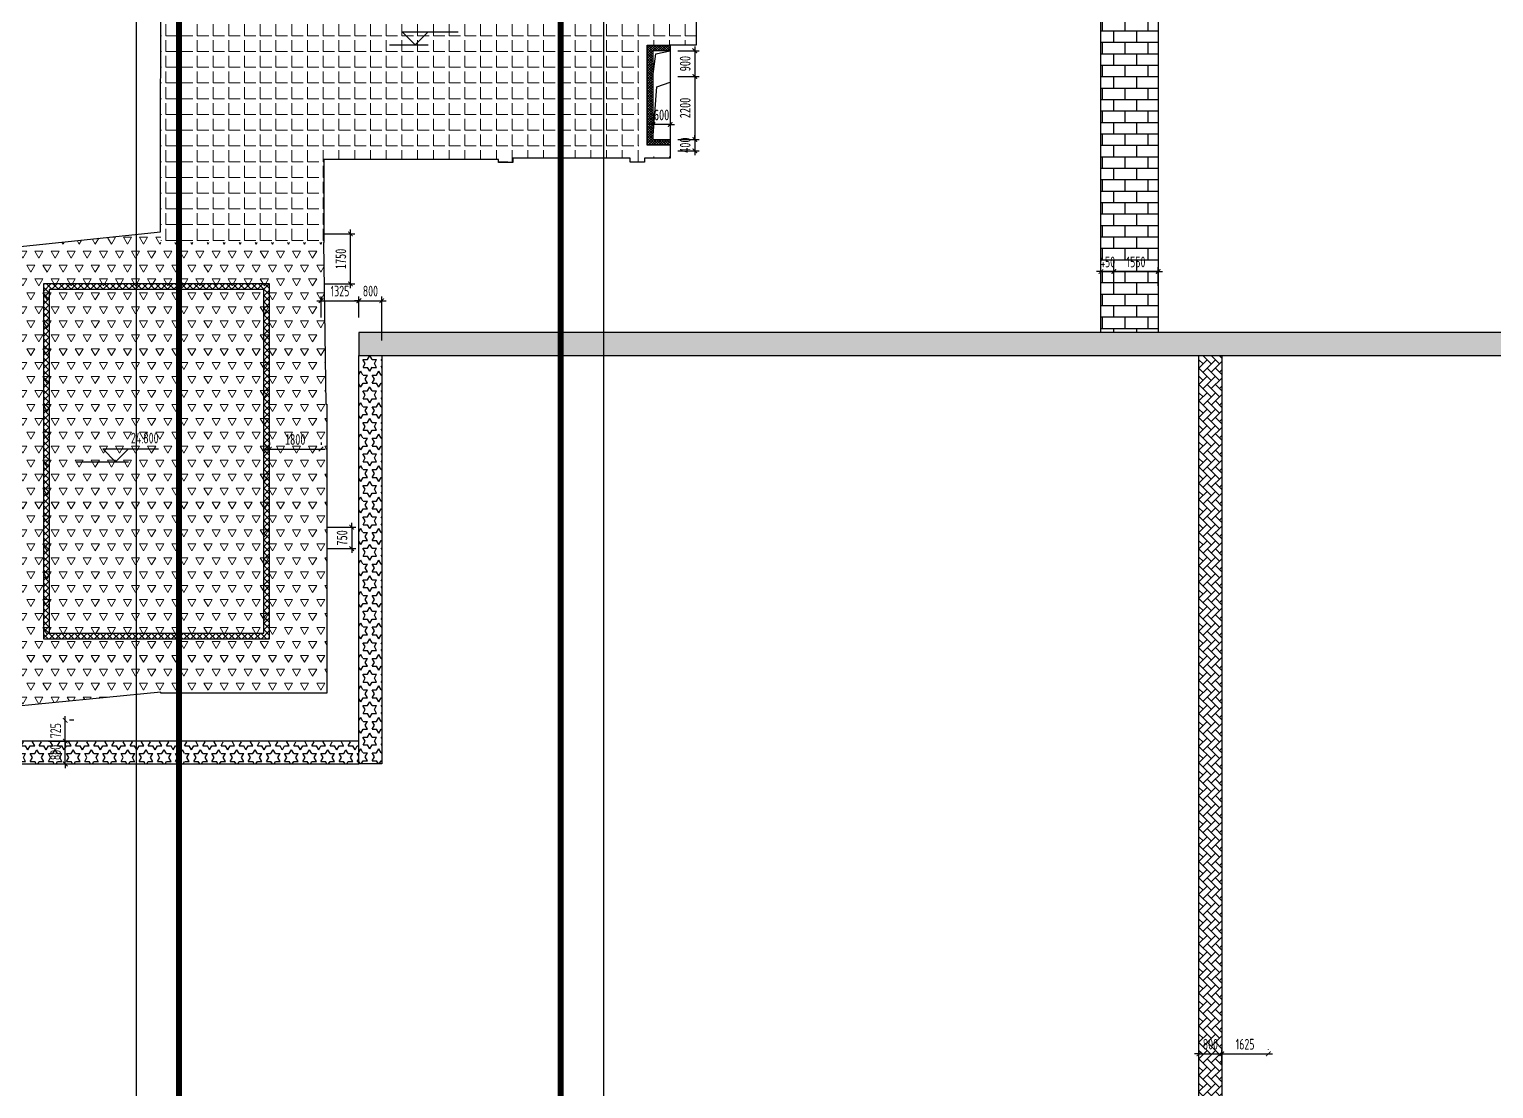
# Model space of a CAD drawing. Extents: x -302153 to 1239823, y 44204 to 1496698.
# Drawn here: x 1000631 to 1051799, y 823952 to 860977 of the extents above; entities that cross this region are included whole.
import ezdxf
from ezdxf.enums import TextEntityAlignment as Align

# ---------------------------------------------------------------- set-up
doc = ezdxf.new("R2010")
doc.units = 0
doc.header["$LTSCALE"] = 1500
doc.header["$MEASUREMENT"] = 0
doc.layers.get('0').update_dxf_attribs({"linetype": 'CONTINUOUS'})
doc.layers.get('Defpoints').update_dxf_attribs({"color": 2, "linetype": 'CONTINUOUS'})
doc.layers.add('HATCH', color=254, linetype='CONTINUOUS', lineweight=0)
for name, color, linetype in [('HATCH1', 181, 'CONTINUOUS'), ('S_HOLE', 201, 'CONTINUOUS'), ('S_HOLE_TEXT', 201, 'CONTINUOUS'), ('S_PLAN_DIMS', 3, 'CONTINUOUS'), ('SD_DIMS', 3, 'CONTINUOUS'), ('SD_THIN', 83, 'CONTINUOUS'), ('SE_HACH', 253, 'CONTINUOUS'), ('后浇带', 7, 'CONTINUOUS')]:
    doc.layers.add(name, color=color, linetype=linetype)
doc.layers.add('内框', color=8, linetype='CONTINUOUS', plot=False)
doc.styles.add('TH-STYLE3', font='tssdeng.shx', dxfattribs={"width": 0.7, "bigfont": 'tssdchn.shx'})
doc.styles.add('TSSD_Dimension', font='', dxfattribs={"width": 0.7})
doc.styles.add('TSSD_Label', font='tssdeng.shx', dxfattribs={"width": 0.7, "bigfont": 'hztxt.shx'})
doc.styles.add('黑体', font='simhei.ttf')
doc.styles.get('TSSD_Dimension').set_extended_font_data('SimSun')
doc.dimstyles.new('TSSD_150_150', dxfattribs={"dimtxt": 375, "dimasz": 150, "dimexe": 150, "dimexo": 375, "dimgap": 150, "dimtad": 1, "dimdec": 0, "dimzin": 0, "dimdsep": 46, "dimtxsty": 'TSSD_Dimension', "dimblk": 'ARCHTICK', "dimblk1": 'ARCHTICK', "dimblk2": 'ARCHTICK', "dimcen": 0, "dimdle": 150, "dimclrt": 7, "dimadec": 0, "dimazin": 0, "dimtfac": 1, "dimtdec": 0, "dimtix": 1, "dimtmove": 2, "dimatfit": 3, "dimfxl": 1, "dimtolj": 1, "dimtzin": 0, "dimarcsym": 0})

# ---------------------------------------------------------------- blocks, each defined once
blk = doc.blocks.new('THAPE_A0L1_inner')
at = {"layer": '内框'}
blk.add_lwpolyline([(0, 0), (1486, 0), (1486, 841), (0, 841)], close=True, dxfattribs=at)
at = {"layer": '内框', "const_width": 1.4}
blk.add_lwpolyline([(25, 831), (25, 10), (1476, 10), (1476, 831)], close=True, dxfattribs=at)
at = {"layer": '内框', "style": '黑体', "width": 0.8}
blk.add_attdef('内框名称', (73.61, 847.62), '', height=10, dxfattribs=at)
blk = doc.blocks.new('_ArchTick')
at = {"color": 0, "const_width": 0.25}
blk.add_lwpolyline([(-0.53, -0.53), (0.53, 0.53)], dxfattribs=at)
blk = doc.blocks.new('*D87')
at = {"layer": 'Defpoints', "color": 0, "transparency": 16777216}
for p in [(1022424, 858412), (1023024, 858412), (1022424, 857647)]:
    blk.add_point(p, dxfattribs=at)
at = {"layer": 'S_HOLE', "color": 0, "lineweight": -2, "transparency": 16777216}
for p, q in [((1022424, 857647), (1022274, 857647)), ((1022424, 858037), (1022424, 857497)), ((1023024, 857647), (1022424, 857647)), ((1023024, 858037), (1023024, 857497)), ((1023024, 857647), (1023174, 857647))]:
    blk.add_line(p, q, dxfattribs=at)
at = {"layer": 'S_HOLE', "color": 0, "lineweight": -2, "transparency": 16777216, "xscale": 150, "yscale": 150, "zscale": 150}
blk.add_blockref('_ArchTick', (1022424, 857647), dxfattribs=at)
at = {"layer": 'S_HOLE', "color": 0, "lineweight": -2, "transparency": 16777216, "xscale": 150, "yscale": 150, "zscale": 150, "rotation": 180}
blk.add_blockref('_ArchTick', (1023024, 857647), dxfattribs=at)
at = {"layer": 'S_HOLE', "color": 7, "transparency": 16777216, "insert": (1022724, 857985), "char_height": 375, "attachment_point": 5, "style": 'TSSD_Dimension'}
blk.add_mtext('\\A1;600', dxfattribs=at)
blk = doc.blocks.new('*D88')
at = {"layer": 'Defpoints', "color": 0, "transparency": 16777216}
for p in [(1022912, 860227), (1022912, 859328), (1023884, 859328)]:
    blk.add_point(p, dxfattribs=at)
at = {"layer": 'S_HOLE', "color": 0, "lineweight": -2, "transparency": 16777216}
for p, q in [((1023287, 860227), (1024034, 860227)), ((1023884, 860377), (1023884, 859178)), ((1023287, 859328), (1024034, 859328))]:
    blk.add_line(p, q, dxfattribs=at)
at = {"layer": 'S_HOLE', "color": 0, "lineweight": -2, "transparency": 16777216, "xscale": 150, "yscale": 150, "zscale": 150}
for p, rotation in [((1023884, 860227), 90), ((1023884, 859328), 270)]:
    blk.add_blockref('_ArchTick', p, dxfattribs=dict(at, rotation=rotation))
at = {"layer": 'S_HOLE', "color": 7, "transparency": 16777216, "insert": (1023547, 859778), "char_height": 375, "attachment_point": 5, "rotation": 90, "style": 'TSSD_Dimension'}
blk.add_mtext('\\A1;900', dxfattribs=at)
blk = doc.blocks.new('*D89')
at = {"layer": 'Defpoints', "color": 0, "transparency": 16777216}
for p in [(1022912, 857128), (1022912, 856728), (1023884, 856728)]:
    blk.add_point(p, dxfattribs=at)
at = {"layer": 'S_HOLE', "color": 0, "lineweight": -2, "transparency": 16777216}
for p, q in [((1023287, 857128), (1024034, 857128)), ((1023884, 857128), (1023884, 857278)), ((1023884, 857128), (1023884, 856728)), ((1023287, 856728), (1024034, 856728)), ((1023884, 856728), (1023884, 856578))]:
    blk.add_line(p, q, dxfattribs=at)
at = {"layer": 'S_HOLE', "color": 0, "lineweight": -2, "transparency": 16777216, "xscale": 150, "yscale": 150, "zscale": 150}
for p, rotation in [((1023884, 857128), 270), ((1023884, 856728), 90)]:
    blk.add_blockref('_ArchTick', p, dxfattribs=dict(at, rotation=rotation))
at = {"layer": 'S_HOLE', "color": 7, "transparency": 16777216, "insert": (1023547, 856928), "char_height": 375, "attachment_point": 5, "rotation": 90, "style": 'TSSD_Dimension'}
blk.add_mtext('\\A1;400', dxfattribs=at)
blk = doc.blocks.new('*D110')
at = {"layer": 'Defpoints', "color": 0, "transparency": 16777216}
for p in [(1009024, 846160), (1010824, 846307), (1010824, 846160)]:
    blk.add_point(p, dxfattribs=at)
at = {"layer": 'SD_DIMS', "color": 0, "lineweight": -2, "transparency": 16777216}
for p, q in [((1009024, 846535), (1009024, 846457)), ((1010824, 846535), (1010824, 846457)), ((1008874, 846307), (1010974, 846307))]:
    blk.add_line(p, q, dxfattribs=at)
at = {"layer": 'SD_DIMS', "color": 0, "lineweight": -2, "transparency": 16777216, "xscale": 150, "yscale": 150, "zscale": 150, "rotation": 180}
blk.add_blockref('_ArchTick', (1009024, 846307), dxfattribs=at)
at = {"layer": 'SD_DIMS', "color": 0, "lineweight": -2, "transparency": 16777216, "xscale": 150, "yscale": 150, "zscale": 150}
blk.add_blockref('_ArchTick', (1010824, 846307), dxfattribs=at)
at = {"layer": 'SD_DIMS', "color": 7, "transparency": 16777216, "insert": (1009924, 846644), "char_height": 375, "attachment_point": 5, "style": 'TSSD_Dimension'}
blk.add_mtext('\\A1;1800', dxfattribs=at)
blk = doc.blocks.new('*D111')
at = {"layer": 'Defpoints', "color": 0, "transparency": 16777216}
for p in [(1010674, 843577), (1010674, 842827), (1011896, 842827)]:
    blk.add_point(p, dxfattribs=at)
at = {"layer": 'SD_DIMS', "color": 0, "lineweight": -2, "transparency": 16777216}
for p, q in [((1011049, 843577), (1012046, 843577)), ((1011896, 843577), (1011896, 843727)), ((1011896, 843577), (1011896, 842827)), ((1011049, 842827), (1012046, 842827)), ((1011896, 842827), (1011896, 842677))]:
    blk.add_line(p, q, dxfattribs=at)
at = {"layer": 'SD_DIMS', "color": 0, "lineweight": -2, "transparency": 16777216, "xscale": 150, "yscale": 150, "zscale": 150}
for p, rotation in [((1011896, 843577), 270), ((1011896, 842827), 90)]:
    blk.add_blockref('_ArchTick', p, dxfattribs=dict(at, rotation=rotation))
at = {"layer": 'SD_DIMS', "color": 7, "transparency": 16777216, "insert": (1011558, 843202), "char_height": 375, "attachment_point": 5, "rotation": 90, "style": 'TSSD_Dimension'}
blk.add_mtext('\\A1;750', dxfattribs=at)
blk = doc.blocks.new('*D112')
at = {"layer": 'Defpoints', "color": 0, "transparency": 16777216}
for p in [(1010524, 853827), (1011852, 853827), (1010577, 852077)]:
    blk.add_point(p, dxfattribs=at)
at = {"layer": 'SD_DIMS', "color": 0, "lineweight": -2, "transparency": 16777216}
for p, q in [((1010899, 853827), (1012002, 853827)), ((1011852, 851927), (1011852, 853977)), ((1010952, 852077), (1012002, 852077))]:
    blk.add_line(p, q, dxfattribs=at)
at = {"layer": 'SD_DIMS', "color": 0, "lineweight": -2, "transparency": 16777216, "xscale": 150, "yscale": 150, "zscale": 150}
for p, rotation in [((1011852, 853827), 90), ((1011852, 852077), 270)]:
    blk.add_blockref('_ArchTick', p, dxfattribs=dict(at, rotation=rotation))
at = {"layer": 'SD_DIMS', "color": 7, "transparency": 16777216, "insert": (1011514, 852952), "char_height": 375, "attachment_point": 5, "rotation": 90, "style": 'TSSD_Dimension'}
blk.add_mtext('\\A1;1750', dxfattribs=at)
blk = doc.blocks.new('*D159')
at = {"layer": 'Defpoints', "color": 0, "transparency": 16777216}
for p in [(1022912, 859328), (1022912, 857128), (1023884, 857128)]:
    blk.add_point(p, dxfattribs=at)
at = {"layer": 'S_HOLE', "color": 0, "lineweight": -2, "transparency": 16777216}
for p, q in [((1023287, 859328), (1024034, 859328)), ((1023884, 859478), (1023884, 856978)), ((1023287, 857128), (1024034, 857128))]:
    blk.add_line(p, q, dxfattribs=at)
at = {"layer": 'S_HOLE', "color": 0, "lineweight": -2, "transparency": 16777216, "xscale": 150, "yscale": 150, "zscale": 150}
for p, rotation in [((1023884, 859328), 90), ((1023884, 857128), 270)]:
    blk.add_blockref('_ArchTick', p, dxfattribs=dict(at, rotation=rotation))
at = {"layer": 'S_HOLE', "color": 7, "transparency": 16777216, "insert": (1023547, 858228), "char_height": 375, "attachment_point": 5, "rotation": 90, "style": 'TSSD_Dimension'}
blk.add_mtext('\\A1;2200', dxfattribs=at)
blk = doc.blocks.new('*D352')
at = {"layer": 'Defpoints', "color": 0, "transparency": 16777216}
for p in [(-200216, 42625), (-199188, 42625), (-200217, 41825)]:
    blk.add_point(p, dxfattribs=at)
at = {"layer": 'S_PLAN_DIMS', "color": 0, "lineweight": -2, "transparency": 16777216}
for p, q in [((-199766, 42625), (-199038, 42625)), ((-199188, 42625), (-199188, 42775)), ((-199188, 41825), (-199188, 42625)), ((-199767, 41825), (-199038, 41825)), ((-199188, 41825), (-199188, 41675))]:
    blk.add_line(p, q, dxfattribs=at)
at = {"layer": 'S_PLAN_DIMS', "color": 0, "lineweight": -2, "transparency": 16777216, "xscale": 150, "yscale": 150, "zscale": 150}
for p, rotation in [((-199188, 42625), 270), ((-199188, 41825), 90)]:
    blk.add_blockref('_ArchTick', p, dxfattribs=dict(at, rotation=rotation))
at = {"layer": 'S_PLAN_DIMS', "color": 7, "transparency": 16777216, "insert": (-199525, 42225), "char_height": 375, "attachment_point": 5, "rotation": 90, "style": 'TH-STYLE3'}
blk.add_mtext('\\A1;800', dxfattribs=at)
blk = doc.blocks.new('*D353')
at = {"layer": 'Defpoints', "color": 0, "transparency": 16777216}
for p in [(-199331, 43350), (-199188, 43350), (-200216, 42625)]:
    blk.add_point(p, dxfattribs=at)
at = {"layer": 'S_PLAN_DIMS', "color": 0, "lineweight": -2, "transparency": 16777216}
for p, q in [((-199188, 43350), (-199188, 43500)), ((-199188, 42625), (-199188, 43350)), ((-198881, 43350), (-199038, 43350)), ((-199766, 42625), (-199038, 42625)), ((-199188, 42625), (-199188, 42475))]:
    blk.add_line(p, q, dxfattribs=at)
at = {"layer": 'S_PLAN_DIMS', "color": 0, "lineweight": -2, "transparency": 16777216, "xscale": 150, "yscale": 150, "zscale": 150}
for p, rotation in [((-199188, 43350), 270), ((-199188, 42625), 90)]:
    blk.add_blockref('_ArchTick', p, dxfattribs=dict(at, rotation=rotation))
at = {"layer": 'S_PLAN_DIMS', "color": 7, "transparency": 16777216, "insert": (-199525, 42987), "char_height": 375, "attachment_point": 5, "rotation": 90, "style": 'TH-STYLE3'}
blk.add_mtext('\\A1;725', dxfattribs=at)
blk = doc.blocks.new('*D354')
at = {"layer": 'Defpoints', "color": 0, "transparency": 16777216}
for p in [(-188125, 58013), (-188925, 56975), (-188125, 56175)]:
    blk.add_point(p, dxfattribs=at)
at = {"layer": 'S_PLAN_DIMS', "color": 0, "lineweight": -2, "transparency": 16777216}
for p, q in [((-188925, 58013), (-189075, 58013)), ((-188925, 57425), (-188925, 58163)), ((-188925, 58013), (-188125, 58013)), ((-188125, 56625), (-188125, 58163)), ((-188125, 58013), (-187975, 58013))]:
    blk.add_line(p, q, dxfattribs=at)
at = {"layer": 'S_PLAN_DIMS', "color": 0, "lineweight": -2, "transparency": 16777216, "xscale": 150, "yscale": 150, "zscale": 150}
blk.add_blockref('_ArchTick', (-188925, 58013), dxfattribs=at)
at = {"layer": 'S_PLAN_DIMS', "color": 0, "lineweight": -2, "transparency": 16777216, "xscale": 150, "yscale": 150, "zscale": 150, "rotation": 180}
blk.add_blockref('_ArchTick', (-188125, 58013), dxfattribs=at)
at = {"layer": 'S_PLAN_DIMS', "color": 7, "transparency": 16777216, "insert": (-188525, 58350), "char_height": 375, "attachment_point": 5, "style": 'TH-STYLE3'}
blk.add_mtext('\\A1;800', dxfattribs=at)
blk = doc.blocks.new('*D355')
at = {"layer": 'Defpoints', "color": 0, "transparency": 16777216}
for p in [(-188925, 58013), (-190250, 56975), (-188925, 56975)]:
    blk.add_point(p, dxfattribs=at)
at = {"layer": 'S_PLAN_DIMS', "color": 0, "lineweight": -2, "transparency": 16777216}
for p, q in [((-190400, 58013), (-188775, 58013)), ((-190250, 57425), (-190250, 58163)), ((-188925, 57425), (-188925, 58163))]:
    blk.add_line(p, q, dxfattribs=at)
at = {"layer": 'S_PLAN_DIMS', "color": 0, "lineweight": -2, "transparency": 16777216, "xscale": 150, "yscale": 150, "zscale": 150, "rotation": 180}
blk.add_blockref('_ArchTick', (-190250, 58013), dxfattribs=at)
at = {"layer": 'S_PLAN_DIMS', "color": 0, "lineweight": -2, "transparency": 16777216, "xscale": 150, "yscale": 150, "zscale": 150}
blk.add_blockref('_ArchTick', (-188925, 58013), dxfattribs=at)
at = {"layer": 'S_PLAN_DIMS', "color": 7, "transparency": 16777216, "insert": (-189588, 58350), "char_height": 375, "attachment_point": 5, "style": 'TH-STYLE3'}
blk.add_mtext('\\A1;1325', dxfattribs=at)
blk = doc.blocks.new('*D356')
at = {"layer": 'Defpoints', "color": 0, "transparency": 16777216}
for p in [(-161000, 59033), (-162550, 58085), (-161000, 58085)]:
    blk.add_point(p, dxfattribs=at)
at = {"layer": 'S_PLAN_DIMS', "color": 0, "lineweight": -2, "transparency": 16777216}
for p, q in [((-162700, 59033), (-160850, 59033)), ((-162550, 58535), (-162550, 59183)), ((-161000, 58535), (-161000, 59183))]:
    blk.add_line(p, q, dxfattribs=at)
at = {"layer": 'S_PLAN_DIMS', "color": 0, "lineweight": -2, "transparency": 16777216, "xscale": 150, "yscale": 150, "zscale": 150, "rotation": 180}
blk.add_blockref('_ArchTick', (-162550, 59033), dxfattribs=at)
at = {"layer": 'S_PLAN_DIMS', "color": 0, "lineweight": -2, "transparency": 16777216, "xscale": 150, "yscale": 150, "zscale": 150}
blk.add_blockref('_ArchTick', (-161000, 59033), dxfattribs=at)
at = {"layer": 'S_PLAN_DIMS', "color": 7, "transparency": 16777216, "insert": (-161775, 59371), "char_height": 375, "attachment_point": 5, "style": 'TH-STYLE3'}
blk.add_mtext('\\A1;1550', dxfattribs=at)
blk = doc.blocks.new('*D357')
at = {"layer": 'Defpoints', "color": 0, "transparency": 16777216}
for p in [(-162550, 59033), (-163000, 58085), (-162550, 58085)]:
    blk.add_point(p, dxfattribs=at)
at = {"layer": 'S_PLAN_DIMS', "color": 0, "lineweight": -2, "transparency": 16777216}
for p, q in [((-163000, 59033), (-163150, 59033)), ((-163000, 58535), (-163000, 59183)), ((-163000, 59033), (-162550, 59033)), ((-162550, 58535), (-162550, 59183)), ((-162550, 59033), (-162400, 59033))]:
    blk.add_line(p, q, dxfattribs=at)
at = {"layer": 'S_PLAN_DIMS', "color": 0, "lineweight": -2, "transparency": 16777216, "xscale": 150, "yscale": 150, "zscale": 150}
blk.add_blockref('_ArchTick', (-163000, 59033), dxfattribs=at)
at = {"layer": 'S_PLAN_DIMS', "color": 0, "lineweight": -2, "transparency": 16777216, "xscale": 150, "yscale": 150, "zscale": 150, "rotation": 180}
blk.add_blockref('_ArchTick', (-162550, 59033), dxfattribs=at)
at = {"layer": 'S_PLAN_DIMS', "color": 7, "transparency": 16777216, "insert": (-162775, 59371), "char_height": 375, "attachment_point": 5, "style": 'TH-STYLE3'}
blk.add_mtext('\\A1;450', dxfattribs=at)
blk = doc.blocks.new('*D392')
at = {"layer": 'Defpoints', "color": 0, "transparency": 16777216}
for p in [(-158775, 31694), (-159575, 30908), (-158775, 30908)]:
    blk.add_point(p, dxfattribs=at)
at = {"layer": 'S_PLAN_DIMS', "color": 0, "lineweight": -2, "transparency": 16777216}
for p, q in [((-159575, 31358), (-159575, 31844)), ((-158775, 31358), (-158775, 31844)), ((-159575, 31694), (-159725, 31694)), ((-159575, 31694), (-158775, 31694)), ((-158775, 31694), (-158625, 31694))]:
    blk.add_line(p, q, dxfattribs=at)
at = {"layer": 'S_PLAN_DIMS', "color": 0, "lineweight": -2, "transparency": 16777216, "xscale": 150, "yscale": 150, "zscale": 150}
blk.add_blockref('_ArchTick', (-159575, 31694), dxfattribs=at)
at = {"layer": 'S_PLAN_DIMS', "color": 0, "lineweight": -2, "transparency": 16777216, "xscale": 150, "yscale": 150, "zscale": 150, "rotation": 180}
blk.add_blockref('_ArchTick', (-158775, 31694), dxfattribs=at)
at = {"layer": 'S_PLAN_DIMS', "color": 7, "transparency": 16777216, "insert": (-159175, 32031), "char_height": 375, "attachment_point": 5, "style": 'TH-STYLE3'}
blk.add_mtext('\\A1;800', dxfattribs=at)
blk = doc.blocks.new('*D393')
at = {"layer": 'Defpoints', "color": 0, "transparency": 16777216}
for p in [(-157150, 31694), (-157150, 31380), (-158775, 30908)]:
    blk.add_point(p, dxfattribs=at)
at = {"layer": 'S_PLAN_DIMS', "color": 0, "lineweight": -2, "transparency": 16777216}
for p, q in [((-158775, 31358), (-158775, 31844)), ((-157150, 31830), (-157150, 31844)), ((-158925, 31694), (-157000, 31694))]:
    blk.add_line(p, q, dxfattribs=at)
at = {"layer": 'S_PLAN_DIMS', "color": 0, "lineweight": -2, "transparency": 16777216, "xscale": 150, "yscale": 150, "zscale": 150, "rotation": 180}
blk.add_blockref('_ArchTick', (-158775, 31694), dxfattribs=at)
at = {"layer": 'S_PLAN_DIMS', "color": 0, "lineweight": -2, "transparency": 16777216, "xscale": 150, "yscale": 150, "zscale": 150}
blk.add_blockref('_ArchTick', (-157150, 31694), dxfattribs=at)
at = {"layer": 'S_PLAN_DIMS', "color": 7, "transparency": 16777216, "insert": (-157962, 32031), "char_height": 375, "attachment_point": 5, "style": 'TH-STYLE3'}
blk.add_mtext('\\A1;1625', dxfattribs=at)
blk = doc.blocks.new('A$C1DF81372')
at = {"layer": '后浇带'}
h = blk.add_hatch(dxfattribs=at)
h.set_pattern_fill('BRICK1', color=8, scale=50, style=0)
h.set_pattern_definition([(0, (-1201073.9, -1053477.37), (0, 400), []), (90, (-1201073.9, -1053477.37), (-400, 400), [400, -400])])
h.paths.add_polyline_path([(-162995.6, 83276.1), (-160994.5, 83276.1), (-160998.5, 56898.7), (-162999.7, 56898.7)])
h = blk.add_hatch(dxfattribs=at)
h.set_pattern_fill('STARS', color=8, scale=50, style=0)
h.set_pattern_definition([(0, (-2717875.16, -2183729.6), (0, 274.963), [158.75, -158.75]), (60, (-2717875.16, -2183729.6), (-238.124943, 137.4815), [158.75, -158.75]), (120, (-2717795.78, -2183592.13), (-238.124943, -137.4815), [158.75, -158.75])])
h.paths.add_polyline_path([(-188925.1, 56100.2), (-65775, 56098.3), (-65775, 56898.3), (-188925.1, 56900.2)])
h = blk.add_hatch(dxfattribs=at)
h.set_pattern_fill('STARS', color=8, scale=50, style=0)
h.set_pattern_definition([(0, (-1184173.97, -1057980.85), (0, 274.963), [158.75, -158.75]), (60, (-1184173.97, -1057980.85), (-238.124943, 137.4815), [158.75, -158.75]), (120, (-1184094.6, -1057843.37), (-238.124943, -137.4815), [158.75, -158.75])])
h.paths.add_polyline_path([(-188925.1, 41823.5), (-188125.1, 41823.5), (-188125.1, 56100.1), (-188925.1, 56100.1)])
h = blk.add_hatch(dxfattribs=at)
h.set_pattern_fill('AR-HBONE', color=8, scale=2, angle=-90)
h.set_pattern_definition([(315, (-2411806.08, 2788297.97), (287.368196, -8e-14), [609.6, -203.2]), (45, (-2411662.4, 2788154.29), (287.368196, -8e-14), [609.6, -203.2])])
h.paths.add_polyline_path([(-159575, 29474.6), (-158774.9, 29474.6), (-158775, 56098.8), (-159575, 56098.8)])
h = blk.add_hatch(dxfattribs=at)
h.set_pattern_fill('STARS', color=8, scale=50, style=0)
h.set_pattern_definition([(0, (-2716627.67, -2198004.42), (0, 274.963), [158.75, -158.75]), (60, (-2716627.67, -2198004.42), (-238.124943, 137.4815), [158.75, -158.75]), (120, (-2716548.3, -2197866.94), (-238.124943, -137.4815), [158.75, -158.75])])
h.paths.add_polyline_path([(-205025, 41825.3), (-188925.1, 41823.5), (-188925.1, 42623.5), (-205025, 42625.3)])
at = {"layer": '后浇带', "color": 8}
for points in [[(-162995.6, 83276.1), (-160994.5, 83276.1), (-160998.5, 56898.7), (-162999.7, 56898.7)], [(-188925.1, 56100.2), (-65775, 56098.3), (-65775, 56898.3), (-188925.1, 56900.2)], [(-205025, 41825.3), (-188925.1, 41823.5), (-188925.1, 42623.5), (-205025, 42625.3)]]:
    blk.add_lwpolyline(points, close=True, dxfattribs=at)
for points, elevation in [([(-188925.1, 56100.1), (-188125.1, 56100.1), (-188125.1, 41823.5), (-188925.1, 41823.5)], -1000), ([(-159575, 56098.8), (-158775, 56098.8), (-158774.9, 29474.6), (-159575, 29474.6)], -1600)]:
    blk.add_lwpolyline(points, close=True, dxfattribs=dict(at, elevation=elevation))
at = {"layer": 'S_PLAN_DIMS'}
for base, p1, p2, picture, middle in [((-162550, 59033), (-163000.4, 58085), (-162550, 58085), '*D357', (-162775.2, 59370.5)), ((-161000.3, 59033), (-162550, 58085), (-161000.3, 58084.6), '*D356', (-161775.2, 59370.5)), ((-188925.1, 58012.5), (-190250, 56975.2), (-188925.1, 56975.2), '*D355', (-189587.5, 58350)), ((-188125.1, 58012.5), (-188925.1, 56975.2), (-188125.1, 56175.2), '*D354', (-188525.1, 58350)), ((-158775, 31693.9), (-159575, 30908), (-158775, 30908), '*D392', (-159175, 32031.4)), ((-157150, 31693.9), (-158775, 30908), (-157150, 31379.5), '*D393', (-157962.5, 32031.4))]:
    dim = blk.add_linear_dim(base=base, p1=p1, p2=p2, dimstyle='TSSD_150_150', dxfattribs=at)
    dim.commit()
    dim.dimension.update_dxf_attribs({"geometry": picture, "text_midpoint": middle})
for base, p1, p2, picture, middle in [((-199187.9, 43350), (-200216.4, 42624.8), (-199331.1, 43350), '*D353', (-199525.4, 42987.4)), ((-199187.9, 42624.8), (-200216.5, 41824.8), (-200216.4, 42624.8), '*D352', (-199525.4, 42224.8))]:
    dim = blk.add_linear_dim(base=base, p1=p1, p2=p2, angle=90, dimstyle='TSSD_150_150', dxfattribs=at)
    dim.commit()
    dim.dimension.update_dxf_attribs({"geometry": picture, "text_midpoint": middle})

msp = doc.modelspace()

# ---------------------------------------------------------------- hatches: boundary and pattern name
at = {"layer": 'HATCH'}
h = msp.add_hatch(dxfattribs=at)
h.set_pattern_fill('ANGLE', color=8, scale=2000, style=0)
h.set_pattern_definition([(0, (0, 0), (0, 550), [400, -150]), (90, (0, 0), (-550, 3e-14), [400, -150])])
h.paths.add_polyline_path([(1021923.61, 860427.3649), (1023023.8946, 860427.3649), (1023023.8946, 860427.3654), (1023923.6662, 860427.3654), (1023923.6662, 863327.3687), (1024223.6661, 863327.2926), (1024223.8946, 864227.3701), (1027523.8161, 864177.3677), (1027523.8161, 864677.3677), (1027123.8161, 864677.3677), (1027123.8161, 864527.3701), (1016473.8946, 864527.3706), (1016473.8946, 864727.3701), (1015973.8946, 864727.3701), (1015973.8946, 864527.3701), (1011023.8946, 864527.3707), (1011023.8946, 864727.3701), (1010523.8946, 864727.3701), (1010523.8946, 864527.3707), (1005623.895, 864527.3707), (1005623.895, 864627.3701), (1005223.895, 864627.3701), (1005221.267, 853926.6443), (1005223.895, 853926.9221), (1005223.895, 853527.3692), (1010902.9818, 853527.3692), (1010902.9818, 853527.3701), (1010923.8946, 853527.3701), (1010923.8946, 856427.3716), (1017023.8946, 856427.3716), (1017023.8946, 856327.3701), (1017523.8946, 856327.3701), (1017523.8946, 856477.3716), (1021623.8946, 856477.3716), (1021623.8946, 856327.6515), (1022123.8946, 856327.6515), (1022123.8946, 856477.6523), (1023023.8914, 856477.6523), (1023023.8914, 856527.651), (1021923.61, 856527.651)])
h = msp.add_hatch(dxfattribs=at)
h.set_pattern_fill('TRIANG', color=8, scale=1500, style=0)
h.paths.add_polyline_path([(1005223.8946, 853527.3692), (1005221.1311, 853901.4902), (999529.287, 853299.9131), (999523.8954, 853377.3696), (999123.8954, 853377.3696), (999123.8954, 852877.3696), (999223.8954, 852877.3696), (999223.8954, 848277.3696), (999123.8954, 848277.3696), (999123.8954, 847777.3696), (999223.8961, 847777.3696), (999223.8961, 842927.3696), (999023.8045, 842927.3696), (999023.8045, 842527.3696), (999223.8961, 842527.3696), (999223.8961, 837627.3696), (999023.8041, 837627.3696), (999023.8041, 837227.3696), (999523.8041, 837227.3696), (999521.396, 837255.2256), (1005221.4869, 837806.8474), (1005223.895, 837777.3696), (1011023.895, 837777.3696), (1011023.895, 847877.3696), (1010994.8531, 847877.3696), (1010902.9823, 853527.3687)])
at = {"layer": 'HATCH1'}
h = msp.add_hatch(dxfattribs=at)
h.set_pattern_fill('HOLE_MATETIEL', color=256, scale=20, style=0)
h.set_pattern_definition([(45, (0, 0), (-44.9012806, 44.9012806), []), (135, (0, 0), (-44.9012806, -44.9012806), [])])
edge = h.paths.add_edge_path()
edge.add_line((1023023.8152, 857127.6502), (1023023.6165, 856927.651))
edge.add_line((1023023.6165, 856927.651), (1022223.61, 856927.6507))
edge.add_line((1022223.61, 856927.6507), (1022223.6132, 860427.3503))
edge.add_line((1022223.6132, 860427.3503), (1023023.891, 860427.3506))
edge.add_line((1023023.891, 860427.3506), (1023023.6124, 860227.3506))
edge.add_line((1023023.6124, 860227.3506), (1022423.6131, 860227.3503))
edge.add_line((1022423.6131, 860227.3503), (1022423.6102, 857127.6507))
edge.add_line((1022423.6102, 857127.6507), (1023023.6165, 857127.651))
h = msp.add_hatch(dxfattribs=at)
h.set_pattern_fill('HOLE_MATETIEL', color=256, scale=50, style=0)
h.set_pattern_definition([(45, (104181.22, 0.06), (-112.253202, 112.253202), []), (135, (104181.22, 0.06), (-112.253202, -112.253202), [])])
h.paths.add_polyline_path([(1009023.988, 852077.3932), (1001123.895, 852077.3932), (1001123.895, 839677.3963), (1009023.988, 839677.3963)])
h.paths.add_polyline_path([(1008823.988, 851877.3932), (1008823.988, 839877.3963), (1001323.895, 839877.3963), (1001323.895, 851877.3932)], flags=16)

# ---------------------------------------------------------------- linework, layer by layer
msp.add_lwpolyline([(1023023.8152, 857127.6502), (1023023.6165, 856927.651), (1022223.61, 856927.651), (1022223.6132, 860427.3506), (1023023.891, 860427.3506), (1023023.6124, 860227.3506), (1022423.6131, 860227.3506), (1022423.6102, 857127.651), (1023023.6165, 857127.651)], dxfattribs=at)
for points in [[(1009023.988, 852077.3932), (1001123.895, 852077.3932), (1001123.895, 839677.3963), (1009023.988, 839677.3963)], [(1008823.988, 851877.3932), (1001323.895, 851877.3932), (1001323.895, 839877.3963), (1008823.988, 839877.3963)]]:
    msp.add_lwpolyline(points, close=True, dxfattribs=at)
at = {"layer": 'S_HOLE'}
for points in [[(1022423.6123, 859327.6087), (1022520.1242, 860125.035), (1023023.6124, 860227.3506)], [(1022423.6102, 857127.651), (1022559.3357, 858961.1282), (1023023.7911, 859127.7062)]]:
    msp.add_lwpolyline(points, dxfattribs=at)
at = {"layer": 'SD_THIN', "color": 1}
for p, q in [((1014114.9789, 860433.5141), (1013664.9789, 860883.5141)), ((1013664.9789, 860883.5141), (1014564.9789, 860883.5141)), ((1014114.9789, 860433.5141), (1014564.9789, 860883.5141)), ((1014564.9789, 860883.5141), (1015614.9789, 860883.5141)), ((1013216.1362, 860433.5141), (1014564.9789, 860433.5141)), ((1003645.9262, 845865.9602), (1003195.9262, 846315.9602)), ((1003195.9262, 846315.9602), (1004095.9262, 846315.9602)), ((1003645.9262, 845865.9602), (1004095.9262, 846315.9602)), ((1004095.9262, 846315.9602), (1005145.9262, 846315.9602)), ((1002251.9913, 845865.9602), (1004095.9262, 845865.9602))]:
    msp.add_line(p, q, dxfattribs=at)
at = {"layer": 'SE_HACH', "color": 8}
for points in [[(999529.287, 853299.9131), (1005221.1311, 853901.4902), (1005226.482, 864627.3696)], [(1023926.2531, 863327.3682), (1023926.2531, 860427.3649), (1023026.4815, 860427.3649), (1023026.4783, 856477.6517), (1022126.4815, 856477.6517), (1022126.4815, 856327.651), (1021626.4815, 856327.651), (1021626.4815, 856477.3711), (1017526.4815, 856477.3711), (1017526.4815, 856327.3696), (1017026.4815, 856327.3696), (1017026.4815, 856427.3711), (1010926.4815, 856427.3711), (1010926.4815, 853527.3696), (1010905.5688, 853527.3696), (1010997.4396, 847877.3696), (1011026.4815, 847877.3696), (1011026.4815, 837777.3696), (1005226.4815, 837777.3696), (1005224.0494, 837807.0954), (999523.9585, 837255.4736)]]:
    msp.add_lwpolyline(points, dxfattribs=at)

# ---------------------------------------------------------------- block references
at = {"layer": 'S_HOLE_TEXT'}
msp.add_blockref('A$C1DF81372', (1201073.895, 793477.3719), dxfattribs=at)
at = {"layer": '内框', "xscale": 150, "yscale": 150, "zscale": 150, "rotation": 270}
for p in [(894551.8051, 950147.9042), (1004362.6912, 950147.9042)]:
    msp.add_blockref('THAPE_A0L1_inner', p, dxfattribs=at)

# ---------------------------------------------------------------- texts
at = {"layer": 'SD_THIN', "color": 1, "style": 'TSSD_Label', "width": 0.7}
msp.add_text('24.800', height=375, dxfattribs=at).set_placement((1005145.9262, 846390.9602), align=Align.BOTTOM_RIGHT)

# ---------------------------------------------------------------- dimensions: what is measured, and where the dimension line sits
at = {"layer": 'S_HOLE'}
for base, p1, p2, picture, middle in [((1023884.3065, 859327.688), (1022911.551, 860227.3506), (1022911.6972, 859327.688), '*D88', (1023546.8065, 859777.5193)), ((1023884.3065, 857127.651), (1022911.6972, 859327.688), (1022911.6484, 857127.651), '*D159', (1023546.8065, 858227.6695)), ((1023884.3065, 856727.651), (1022911.6484, 857127.651), (1022911.6484, 856727.651), '*D89', (1023546.8065, 856927.651))]:
    dim = msp.add_linear_dim(base=base, p1=p1, p2=p2, angle=90, dimstyle='TSSD_150_150', dxfattribs=at)
    dim.commit()
    dim.dimension.update_dxf_attribs({"geometry": picture, "text_midpoint": middle})
dim = msp.add_linear_dim(base=(1022423.6214, 857647.1351), p1=(1023023.6979, 858411.9904), p2=(1022423.6214, 858411.8441), dimstyle='TSSD_150_150', dxfattribs=at)
dim.commit()
dim.dimension.update_dxf_attribs({"geometry": '*D87', "text_midpoint": (1022723.6597, 857984.6351)})
at = {"layer": 'SD_DIMS'}
for base, p1, p2, picture, middle in [((1011851.7495, 853827.3696), (1010576.5141, 852077.3318), (1010523.895, 853827.3696), '*D112', (1011514.2495, 852952.3507)), ((1011895.7518, 842827.3696), (1010673.895, 843577.3318), (1010673.895, 842827.3696), '*D111', (1011558.2518, 843202.3507))]:
    dim = msp.add_linear_dim(base=base, p1=p1, p2=p2, angle=90, dimstyle='TSSD_150_150', dxfattribs=at)
    dim.commit()
    dim.dimension.update_dxf_attribs({"geometry": picture, "text_midpoint": middle})
dim = msp.add_linear_dim(base=(1010823.895, 846306.5423), p1=(1009023.988, 846159.6337), p2=(1010823.895, 846159.6337), dimstyle='TSSD_150_150', dxfattribs=at)
dim.commit()
dim.dimension.update_dxf_attribs({"geometry": '*D110', "text_midpoint": (1009923.9415, 846644.0423)})

doc.saveas('drawing.dxf')
